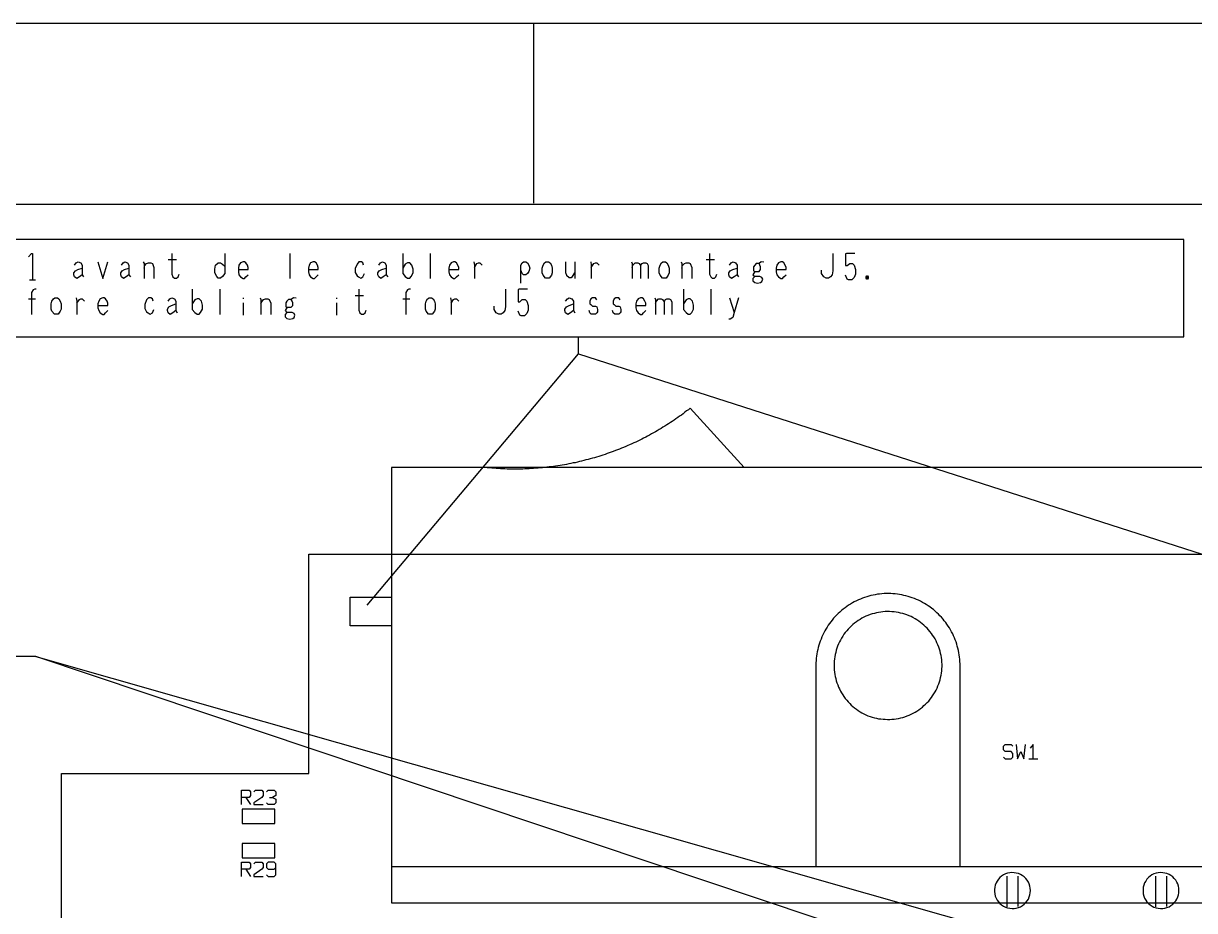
# Model space of a CAD drawing. Extents: x -228 to 961, y -124 to 716.
# Drawn here: x -10.9 to 173.3, y 576.2 to 715.8 of the extents above; entities that cross this region are included whole.
import ezdxf

# ---------------------------------------------------------------- set-up
doc = ezdxf.new("R2010")
doc.units = 0
doc.layers.add('1', color=1, linetype='CONTINUOUS')

msp = doc.modelspace()

# ---------------------------------------------------------------- linework, layer by layer
at = {"layer": '1'}
for p, q in [((960.5, 715.8), (-227.75, 715.8)), ((69.3, 715.8), (69.3, 687.53)), ((934.1, 687.29), (-201.33, 687.29)), ((171.58, 681.8), (-184.15, 681.8)), ((171.58, 666.52), (171.58, 681.8)), ((-10.12, 679.1), (-9.65, 679.62)), ((-9.65, 679.62), (-9.47, 679.62)), ((-9.47, 679.62), (-9.47, 675.47)), ((-2.87, 677.77), (-2.6, 678.12)), ((-2.6, 678.12), (-2.3, 678.3)), ((-2.3, 678.3), (-1.9, 678.12)), ((-1.9, 678.12), (-1.67, 677.77)), ((0.8, 678.3), (1.55, 675.65)), ((1.55, 675.65), (2.35, 678.3)), ((4.48, 677.77), (4.78, 678.12)), ((4.78, 678.12), (5.05, 678.3)), ((5.05, 678.3), (5.45, 678.12)), ((5.45, 678.12), (5.68, 677.77)), ((7.93, 678.3), (8.05, 678.05)), ((8.05, 678.05), (8.05, 675.65)), ((8.15, 677.7), (8.45, 678.05)), ((8.45, 678.05), (8.73, 678.12)), ((8.73, 678.12), (9.13, 678.12)), ((9.13, 678.12), (9.38, 678.05)), ((9.38, 678.05), (9.6, 677.42)), ((11.83, 678.67), (13.15, 678.67)), ((12.4, 679.62), (12.4, 676.37)), ((19.3, 677.77), (19.7, 678.12)), ((19.7, 678.12), (20.05, 678.12)), ((20.05, 678.12), (20.4, 677.95)), ((20.4, 677.95), (20.75, 677.6)), ((20.75, 679.62), (20.75, 676.45)), ((23.23, 678.12), (22.98, 677.77)), ((23.63, 678.3), (23.23, 678.12)), ((23.85, 678.3), (23.63, 678.3)), ((24.08, 678.12), (23.85, 678.3)), ((24.3, 677.77), (24.08, 678.12)), ((30.98, 679.62), (30.98, 675.65)), ((34.25, 678.12), (34.03, 677.77)), ((34.65, 678.3), (34.25, 678.12)), ((34.88, 678.3), (34.65, 678.3)), ((35.1, 678.12), (34.88, 678.3)), ((35.35, 677.77), (35.1, 678.12)), ((41.55, 677.95), (41.25, 677.25)), ((41.83, 678.3), (41.55, 677.95)), ((42.23, 678.3), (41.83, 678.3)), ((42.48, 678.12), (42.23, 678.3)), ((42.58, 677.77), (42.48, 678.12)), ((44.95, 677.77), (45.23, 678.12)), ((45.23, 678.12), (45.53, 678.3)), ((45.53, 678.3), (45.93, 678.12)), ((45.93, 678.12), (46.15, 677.77)), ((48.73, 679.62), (48.73, 676.45)), ((49.13, 677.95), (48.73, 677.32)), ((49.48, 678.12), (49.13, 677.95)), ((49.83, 678.12), (49.48, 678.12)), ((50.18, 677.77), (49.83, 678.12)), ((53.05, 679.62), (53.05, 675.65)), ((56.33, 678.12), (56.08, 677.77)), ((56.73, 678.3), (56.33, 678.12)), ((56.95, 678.3), (56.73, 678.3)), ((57.18, 678.12), (56.95, 678.3)), ((57.4, 677.77), (57.18, 678.12)), ((59.93, 678.3), (60, 677.77)), ((60, 677.42), (60.4, 678.05)), ((60.4, 678.05), (60.63, 678.12)), ((60.63, 678.12), (60.85, 678.12)), ((60.85, 678.12), (61.2, 677.77)), ((67.3, 677.77), (67.53, 678.12)), ((67.53, 678.12), (67.75, 678.3)), ((67.75, 678.3), (68.1, 678.3)), ((68.1, 678.3), (68.33, 678.12)), ((68.33, 678.12), (68.55, 677.77)), ((70.8, 677.77), (71.03, 678.12)), ((71.03, 678.12), (71.25, 678.3)), ((71.25, 678.3), (71.65, 678.3)), ((71.65, 678.3), (71.9, 678.12)), ((71.9, 678.12), (72.13, 677.77)), ((74.35, 678.3), (74.35, 676.62)), ((75.8, 678.3), (75.8, 675.65)), ((78.33, 678.3), (78.38, 677.77)), ((78.38, 677.42), (78.78, 678.05)), ((78.78, 678.05), (79.03, 678.12)), ((79.03, 678.12), (79.25, 678.12)), ((79.25, 678.12), (79.6, 677.77)), ((84.7, 678.3), (84.83, 678.05)), ((84.83, 678.05), (84.83, 675.65)), ((84.93, 677.77), (85.28, 678.12)), ((85.28, 678.12), (85.68, 678.12)), ((85.68, 678.12), (85.93, 678.05)), ((85.93, 678.05), (86.15, 677.7)), ((86.15, 677.7), (86.38, 678.05)), ((86.38, 678.05), (86.6, 678.12)), ((86.6, 678.12), (86.95, 678.12)), ((86.95, 678.12), (87.18, 678.05)), ((87.18, 678.05), (87.35, 677.7)), ((89.2, 677.77), (89.43, 678.12)), ((89.43, 678.12), (89.65, 678.3)), ((89.65, 678.3), (90.05, 678.3)), ((90.05, 678.3), (90.28, 678.12)), ((90.28, 678.12), (90.5, 677.77)), ((92.53, 678.3), (92.63, 678.05)), ((92.63, 678.05), (92.63, 675.65)), ((92.75, 677.7), (93.05, 678.05)), ((93.05, 678.05), (93.33, 678.12)), ((93.33, 678.12), (93.73, 678.12)), ((93.73, 678.12), (93.95, 678.05)), ((93.95, 678.05), (94.2, 677.42)), ((96.43, 678.67), (97.75, 678.67)), ((97, 679.62), (97, 676.37)), ((100.1, 677.77), (100.4, 678.12)), ((100.4, 678.12), (100.68, 678.3)), ((100.68, 678.3), (101.08, 678.12)), ((101.08, 678.12), (101.33, 677.77)), ((104.3, 678.05), (104.08, 677.77)), ((104.78, 678.05), (104.3, 678.05)), ((105.1, 678.3), (104.78, 678.05)), ((104.88, 677.77), (104.78, 678.05)), ((105.5, 678.22), (105.1, 678.3)), ((107.8, 678.12), (107.58, 677.77)), ((108.2, 678.3), (107.8, 678.12)), ((108.45, 678.3), (108.2, 678.3)), ((108.68, 678.12), (108.45, 678.3)), ((108.9, 677.77), (108.68, 678.12)), ((116.38, 679.62), (116.38, 676.9)), ((118.5, 679.62), (118.38, 679.55)), ((118.38, 679.55), (118.38, 677.7)), ((119.83, 679.62), (118.5, 679.62)), ((118.63, 677.7), (119.03, 678.05)), ((119.03, 678.05), (119.48, 678.05)), ((119.48, 678.05), (119.7, 677.77)), ((-3, 676.55), (-2.75, 676.9)), ((-3, 676.27), (-3, 676.55)), ((-2.87, 675.92), (-3, 676.27)), ((-2.75, 676.9), (-2.35, 677.07)), ((-2.35, 677.07), (-1.67, 677.32)), ((-1.67, 676.27), (-2.12, 675.92)), ((-1.67, 677.77), (-1.67, 677.32)), ((-1.67, 677.32), (-1.67, 676.27)), ((-1.67, 676.27), (-1.45, 675.92)), ((4.38, 676.55), (4.6, 676.9)), ((4.38, 676.27), (4.38, 676.55)), ((4.48, 675.92), (4.38, 676.27)), ((4.6, 676.9), (5, 677.07)), ((5, 677.07), (5.68, 677.32)), ((5.68, 676.27), (5.23, 675.92)), ((5.68, 677.77), (5.68, 677.32)), ((5.68, 677.32), (5.68, 676.27)), ((5.68, 676.27), (5.93, 675.92)), ((8.05, 677.32), (8.15, 677.7)), ((9.6, 677.42), (9.6, 675.65)), ((12.4, 676.37), (12.58, 675.92)), ((13.4, 675.92), (13.55, 676.37)), ((19.2, 677.15), (19.3, 677.77)), ((19.2, 676.55), (19.2, 677.15)), ((19.48, 676), (19.2, 676.55)), ((19.7, 675.75), (19.48, 676)), ((20.4, 676), (20.05, 675.75)), ((20.75, 676.45), (20.4, 676)), ((22.98, 677.77), (22.88, 677.32)), ((22.88, 677.32), (22.88, 676.72)), ((22.88, 677.07), (24.43, 677.07)), ((22.88, 676.72), (22.98, 676.27)), ((22.98, 676.27), (23.23, 675.92)), ((24.08, 675.92), (24.43, 676.27)), ((24.43, 677.42), (24.3, 677.77)), ((24.43, 677.07), (24.43, 677.42)), ((34.03, 677.77), (33.9, 677.32)), ((33.9, 677.32), (33.9, 676.72)), ((33.9, 677.07), (35.45, 677.07)), ((33.9, 676.72), (34.03, 676.27)), ((34.03, 676.27), (34.25, 675.92)), ((35.1, 675.92), (35.45, 676.27)), ((35.45, 677.42), (35.35, 677.77)), ((35.45, 677.07), (35.45, 677.42)), ((41.25, 677.25), (41.25, 676.62)), ((41.25, 676.62), (41.55, 676.1)), ((41.55, 676.1), (41.78, 675.92)), ((42.48, 675.92), (42.7, 676.45)), ((44.83, 676.55), (45.05, 676.9)), ((44.83, 676.27), (44.83, 676.55)), ((44.95, 675.92), (44.83, 676.27)), ((45.05, 676.9), (45.45, 677.07)), ((45.45, 677.07), (46.15, 677.32)), ((46.15, 676.27), (45.68, 675.92)), ((46.15, 677.77), (46.15, 677.32)), ((46.15, 677.32), (46.15, 676.27)), ((46.15, 676.27), (46.38, 675.92)), ((48.73, 676.45), (49.13, 676)), ((49.13, 676), (49.48, 675.75)), ((49.83, 675.75), (50.05, 676)), ((50.05, 676), (50.35, 676.55)), ((50.35, 677.15), (50.18, 677.77)), ((50.35, 676.55), (50.35, 677.15)), ((56.08, 677.77), (55.98, 677.32)), ((55.98, 677.32), (55.98, 676.72)), ((55.98, 677.07), (57.53, 677.07)), ((55.98, 676.72), (56.08, 676.27)), ((56.08, 676.27), (56.33, 675.92)), ((57.18, 675.92), (57.53, 676.27)), ((57.53, 677.42), (57.4, 677.77)), ((57.53, 677.07), (57.53, 677.42)), ((60, 677.77), (60, 675.65)), ((67.3, 674.95), (67.3, 677.77)), ((67.53, 676.45), (67.3, 676.97)), ((67.75, 676.27), (67.53, 676.45)), ((68.1, 676.27), (67.75, 676.27)), ((68.33, 676.45), (68.1, 676.27)), ((68.55, 676.8), (68.33, 676.45)), ((68.55, 677.77), (68.73, 677.32)), ((68.73, 677.32), (68.55, 676.8)), ((70.68, 677.32), (70.8, 677.77)), ((70.68, 676.55), (70.68, 677.32)), ((70.8, 676.2), (70.68, 676.55)), ((71.2, 675.75), (70.8, 676.2)), ((72.13, 676.2), (71.78, 675.75)), ((72.13, 677.77), (72.23, 677.32)), ((72.23, 676.55), (72.13, 676.2)), ((72.23, 677.32), (72.23, 676.55)), ((74.35, 676.62), (74.48, 676.2)), ((74.48, 676.2), (74.88, 675.82)), ((75.23, 675.82), (75.45, 676)), ((75.45, 676), (75.8, 676.55)), ((78.38, 677.77), (78.38, 675.65)), ((84.83, 677.42), (84.93, 677.77)), ((86.15, 677.7), (86.15, 675.65)), ((87.35, 677.7), (87.35, 675.65)), ((89.08, 677.32), (89.2, 677.77)), ((89.08, 676.55), (89.08, 677.32)), ((89.2, 676.2), (89.08, 676.55)), ((89.6, 675.75), (89.2, 676.2)), ((90.5, 676.2), (90.18, 675.75)), ((90.5, 677.77), (90.63, 677.32)), ((90.63, 676.55), (90.5, 676.2)), ((90.63, 677.32), (90.63, 676.55)), ((92.63, 677.32), (92.75, 677.7)), ((94.2, 677.42), (94.2, 675.65)), ((97, 676.37), (97.18, 675.92)), ((97.98, 675.92), (98.15, 676.37)), ((100, 676.55), (100.23, 676.9)), ((100, 676.27), (100, 676.55)), ((100.1, 675.92), (100, 676.27)), ((100.23, 676.9), (100.63, 677.07)), ((100.63, 677.07), (101.33, 677.32)), ((101.33, 676.27), (100.85, 675.92)), ((101.33, 677.77), (101.33, 677.32)), ((101.33, 677.32), (101.33, 676.27)), ((101.33, 676.27), (101.55, 675.92)), ((104.13, 676.8), (103.78, 676.27)), ((103.78, 676.27), (104.08, 676)), ((104.08, 676), (103.78, 675.65)), ((104.08, 677.77), (103.9, 677.52)), ((103.9, 677.52), (103.9, 676.9)), ((103.9, 676.9), (104.13, 676.8)), ((104.88, 676), (104.08, 676)), ((104.13, 676.8), (104.78, 676.8)), ((104.78, 676.8), (105, 677.07)), ((105, 677.52), (104.88, 677.77)), ((105.23, 675.82), (104.88, 676)), ((105, 677.07), (105, 677.52)), ((107.58, 677.77), (107.48, 677.32)), ((107.48, 677.32), (107.48, 676.72)), ((107.48, 677.07), (109.03, 677.07)), ((107.48, 676.72), (107.58, 676.27)), ((107.58, 676.27), (107.8, 675.92)), ((108.68, 675.92), (109.03, 676.27)), ((109.03, 677.42), (108.9, 677.77)), ((109.03, 677.07), (109.03, 677.42)), ((114.6, 676.45), (114.6, 676.97)), ((114.93, 675.92), (114.6, 676.45)), ((116.25, 676.27), (116.03, 675.92)), ((116.38, 676.9), (116.25, 676.27)), ((118.38, 677.7), (118.63, 677.7)), ((118.63, 675.57), (118.38, 676.2)), ((119.7, 677.77), (119.93, 677.07)), ((119.93, 676.37), (119.7, 675.82)), ((119.93, 677.07), (119.93, 676.37)), ((121.6, 675.92), (121.73, 676.1)), ((121.73, 676.1), (121.83, 676.1)), ((121.83, 676.1), (121.95, 675.92)), ((-9.95, 675.47), (-9.02, 675.47)), ((-2.52, 675.65), (-2.87, 675.92)), ((-2.12, 675.92), (-2.52, 675.65)), ((4.83, 675.65), (4.48, 675.92)), ((5.23, 675.92), (4.83, 675.65)), ((12.58, 675.92), (12.83, 675.75)), ((12.83, 675.75), (13.15, 675.75)), ((13.15, 675.75), (13.4, 675.92)), ((20.05, 675.75), (19.7, 675.75)), ((23.23, 675.92), (23.63, 675.65)), ((23.63, 675.65), (23.85, 675.65)), ((23.85, 675.65), (24.08, 675.92)), ((34.25, 675.92), (34.65, 675.65)), ((34.65, 675.65), (34.88, 675.65)), ((34.88, 675.65), (35.1, 675.92)), ((41.78, 675.92), (42.13, 675.75)), ((42.13, 675.75), (42.48, 675.92)), ((45.28, 675.65), (44.95, 675.92)), ((45.68, 675.92), (45.28, 675.65)), ((49.48, 675.75), (49.83, 675.75)), ((56.33, 675.92), (56.73, 675.65)), ((56.73, 675.65), (56.95, 675.65)), ((56.95, 675.65), (57.18, 675.92)), ((71.78, 675.75), (71.2, 675.75)), ((74.88, 675.82), (75.23, 675.82)), ((90.18, 675.75), (89.6, 675.75)), ((97.18, 675.92), (97.4, 675.75)), ((97.4, 675.75), (97.75, 675.75)), ((97.75, 675.75), (97.98, 675.92)), ((100.45, 675.65), (100.1, 675.92)), ((100.85, 675.92), (100.45, 675.65)), ((103.78, 675.65), (103.78, 675.3)), ((103.78, 675.3), (104.08, 675.05)), ((104.08, 675.05), (104.53, 674.95)), ((104.53, 674.95), (105, 675.05)), ((105, 675.05), (105.23, 675.22)), ((105.35, 675.57), (105.23, 675.82)), ((105.23, 675.22), (105.35, 675.57)), ((107.8, 675.92), (108.2, 675.65)), ((108.2, 675.65), (108.45, 675.65)), ((108.45, 675.65), (108.68, 675.92)), ((115.33, 675.75), (114.93, 675.92)), ((115.68, 675.75), (115.33, 675.75)), ((116.03, 675.92), (115.68, 675.75)), ((118.85, 675.47), (118.63, 675.57)), ((119.35, 675.47), (118.85, 675.47)), ((119.7, 675.82), (119.35, 675.47)), ((121.6, 675.75), (121.6, 675.92)), ((121.6, 675.92), (121.95, 675.92)), ((121.73, 675.57), (121.6, 675.75)), ((121.6, 675.75), (121.95, 675.75)), ((121.83, 675.57), (121.73, 675.57)), ((121.95, 675.75), (121.83, 675.57)), ((121.95, 675.92), (121.95, 675.75)), ((-10.12, 672.47), (-9.02, 672.47)), ((-9.37, 673.9), (-9.65, 673.45)), ((-9.65, 673.45), (-9.65, 670)), ((-9.15, 673.97), (-9.37, 673.9)), ((-8.9, 673.97), (-9.15, 673.97)), ((-6.45, 672.12), (-6.2, 672.47)), ((-6.2, 672.47), (-5.97, 672.65)), ((-5.97, 672.65), (-5.57, 672.65)), ((-5.57, 672.65), (-5.35, 672.47)), ((-5.35, 672.47), (-5.12, 672.12)), ((-2.6, 672.65), (-2.52, 672.12)), ((-2.52, 671.77), (-2.12, 672.37)), ((-2.12, 672.37), (-1.9, 672.47)), ((-1.9, 672.47), (-1.67, 672.47)), ((-1.67, 672.47), (-1.32, 672.12)), ((1.15, 672.47), (0.93, 672.12)), ((1.55, 672.65), (1.15, 672.47)), ((1.78, 672.65), (1.55, 672.65)), ((2, 672.47), (1.78, 672.65)), ((2.25, 672.12), (2, 672.47)), ((8.45, 672.3), (8.15, 671.6)), ((8.73, 672.65), (8.45, 672.3)), ((9.13, 672.65), (8.73, 672.65)), ((9.38, 672.47), (9.13, 672.65)), ((9.48, 672.12), (9.38, 672.47)), ((11.83, 672.12), (12.13, 672.47)), ((12.13, 672.47), (12.4, 672.65)), ((12.4, 672.65), (12.83, 672.47)), ((12.83, 672.47), (13.05, 672.12)), ((15.63, 673.97), (15.63, 670.8)), ((16.03, 672.3), (15.63, 671.67)), ((16.38, 672.47), (16.03, 672.3)), ((16.73, 672.47), (16.38, 672.47)), ((17.08, 672.12), (16.73, 672.47)), ((19.95, 673.97), (19.95, 670)), ((23.63, 672.65), (23.63, 672.47)), ((26.33, 672.65), (26.43, 672.37)), ((26.43, 672.37), (26.43, 670)), ((26.55, 672.02), (26.83, 672.37)), ((26.83, 672.37), (27.13, 672.47)), ((27.13, 672.47), (27.53, 672.47)), ((27.53, 672.47), (27.75, 672.37)), ((27.75, 672.37), (27.98, 671.77)), ((30.75, 672.37), (30.53, 672.12)), ((31.2, 672.37), (30.75, 672.37)), ((31.55, 672.65), (31.2, 672.37)), ((31.33, 672.12), (31.2, 672.37)), ((31.95, 672.57), (31.55, 672.65)), ((38.33, 672.65), (38.33, 672.47)), ((41.25, 673), (42.58, 673)), ((41.83, 673.97), (41.83, 670.7)), ((48.73, 672.47), (49.83, 672.47)), ((49.48, 673.9), (49.2, 673.45)), ((49.2, 673.45), (49.2, 670)), ((49.7, 673.97), (49.48, 673.9)), ((49.95, 673.97), (49.7, 673.97)), ((52.4, 672.12), (52.65, 672.47)), ((52.65, 672.47), (52.88, 672.65)), ((52.88, 672.65), (53.28, 672.65)), ((53.28, 672.65), (53.5, 672.47)), ((53.5, 672.47), (53.73, 672.12)), ((56.25, 672.65), (56.33, 672.12)), ((56.33, 671.77), (56.73, 672.37)), ((56.73, 672.37), (56.95, 672.47)), ((56.95, 672.47), (57.18, 672.47)), ((57.18, 672.47), (57.53, 672.12)), ((64.88, 673.97), (64.88, 671.22)), ((67, 673.97), (66.9, 673.9)), ((66.9, 673.9), (66.9, 672.02)), ((68.33, 673.97), (67, 673.97)), ((67.13, 672.02), (67.53, 672.37)), ((67.53, 672.37), (67.98, 672.37)), ((67.98, 672.37), (68.23, 672.12)), ((74.35, 672.12), (74.65, 672.47)), ((74.65, 672.47), (74.93, 672.65)), ((74.93, 672.65), (75.35, 672.47)), ((75.35, 672.47), (75.58, 672.12)), ((78.33, 672.47), (78.15, 672.12)), ((78.55, 672.65), (78.33, 672.47)), ((79.03, 672.65), (78.55, 672.65)), ((79.25, 672.3), (79.03, 672.65)), ((82, 672.47), (81.83, 672.12)), ((82.23, 672.65), (82, 672.47)), ((82.7, 672.65), (82.23, 672.65)), ((82.93, 672.3), (82.7, 672.65)), ((85.75, 672.47), (85.5, 672.12)), ((86.15, 672.65), (85.75, 672.47)), ((86.38, 672.65), (86.15, 672.65)), ((86.6, 672.47), (86.38, 672.65)), ((86.83, 672.12), (86.6, 672.47)), ((88.38, 672.65), (88.5, 672.37)), ((88.5, 672.37), (88.5, 670)), ((88.63, 672.12), (88.95, 672.47)), ((88.95, 672.47), (89.35, 672.47)), ((89.35, 672.47), (89.6, 672.37)), ((89.6, 672.37), (89.83, 672.02)), ((89.83, 672.02), (90.05, 672.37)), ((90.05, 672.37), (90.28, 672.47)), ((90.28, 672.47), (90.63, 672.47)), ((90.63, 672.47), (90.85, 672.37)), ((90.85, 672.37), (91.03, 672.02)), ((92.88, 673.97), (92.88, 670.8)), ((93.28, 672.3), (92.88, 671.67)), ((93.63, 672.47), (93.28, 672.3)), ((93.95, 672.47), (93.63, 672.47)), ((94.3, 672.12), (93.95, 672.47)), ((97.18, 673.97), (97.18, 670)), ((100.1, 672.65), (100.85, 670.35)), ((101.55, 672.65), (100.85, 670.35)), ((-6.55, 671.67), (-6.45, 672.12)), ((-6.55, 670.87), (-6.55, 671.67)), ((-6.45, 670.52), (-6.55, 670.87)), ((-6.02, 670.07), (-6.45, 670.52)), ((-5.12, 670.52), (-5.45, 670.07)), ((-5.12, 672.12), (-5, 671.67)), ((-5, 670.87), (-5.12, 670.52)), ((-5, 671.67), (-5, 670.87)), ((-2.52, 672.12), (-2.52, 670)), ((0.93, 672.12), (0.8, 671.67)), ((0.8, 671.67), (0.8, 671.05)), ((0.8, 671.42), (2.35, 671.42)), ((0.8, 671.05), (0.93, 670.62)), ((0.93, 670.62), (1.15, 670.27)), ((2, 670.27), (2.35, 670.62)), ((2.35, 671.77), (2.25, 672.12)), ((2.35, 671.42), (2.35, 671.77)), ((8.15, 671.6), (8.15, 670.97)), ((8.15, 670.97), (8.45, 670.45)), ((8.45, 670.45), (8.68, 670.27)), ((9.38, 670.27), (9.6, 670.8)), ((11.73, 670.87), (11.95, 671.22)), ((11.73, 670.62), (11.73, 670.87)), ((11.83, 670.27), (11.73, 670.62)), ((11.95, 671.22), (12.35, 671.42)), ((12.35, 671.42), (13.05, 671.67)), ((13.05, 670.62), (12.58, 670.27)), ((13.05, 672.12), (13.05, 671.67)), ((13.05, 671.67), (13.05, 670.62)), ((13.05, 670.62), (13.28, 670.27)), ((15.63, 670.8), (16.03, 670.35)), ((16.95, 670.35), (17.25, 670.87)), ((17.25, 671.5), (17.08, 672.12)), ((17.25, 670.87), (17.25, 671.5)), ((23.63, 671.85), (23.63, 669.9)), ((26.43, 671.67), (26.55, 672.02)), ((27.98, 671.77), (27.98, 670)), ((30.58, 671.15), (30.23, 670.62)), ((30.23, 670.62), (30.53, 670.35)), ((30.53, 672.12), (30.35, 671.85)), ((30.35, 671.85), (30.35, 671.22)), ((30.35, 671.22), (30.58, 671.15)), ((30.58, 671.15), (31.2, 671.15)), ((31.2, 671.15), (31.43, 671.42)), ((31.43, 671.85), (31.33, 672.12)), ((31.43, 671.42), (31.43, 671.85)), ((38.33, 671.85), (38.33, 669.9)), ((41.83, 670.7), (42, 670.27)), ((42.8, 670.27), (42.98, 670.7)), ((52.3, 671.67), (52.4, 672.12)), ((52.3, 670.87), (52.3, 671.67)), ((52.4, 670.52), (52.3, 670.87)), ((52.8, 670.07), (52.4, 670.52)), ((53.73, 670.52), (53.38, 670.07)), ((53.73, 672.12), (53.85, 671.67)), ((53.85, 670.87), (53.73, 670.52)), ((53.85, 671.67), (53.85, 670.87)), ((56.33, 672.12), (56.33, 670)), ((63.1, 670.8), (63.1, 671.32)), ((63.45, 670.27), (63.1, 670.8)), ((64.78, 670.62), (64.53, 670.27)), ((64.88, 671.22), (64.78, 670.62)), ((66.9, 672.02), (67.13, 672.02)), ((67.13, 669.9), (66.9, 670.52)), ((68.23, 672.12), (68.45, 671.42)), ((68.45, 670.7), (68.23, 670.17)), ((68.45, 671.42), (68.45, 670.7)), ((74.25, 670.87), (74.48, 671.22)), ((74.25, 670.62), (74.25, 670.87)), ((74.35, 670.27), (74.25, 670.62)), ((74.48, 671.22), (74.88, 671.42)), ((74.88, 671.42), (75.58, 671.67)), ((75.58, 670.62), (75.1, 670.27)), ((75.58, 672.12), (75.58, 671.67)), ((75.58, 671.67), (75.58, 670.62)), ((75.58, 670.62), (75.8, 670.27)), ((78.15, 670.27), (78.05, 670.62)), ((78.15, 672.12), (78.15, 671.67)), ((78.15, 671.67), (78.33, 671.6)), ((78.33, 671.6), (78.55, 671.32)), ((78.55, 671.32), (79.03, 671.32)), ((79.03, 671.32), (79.25, 671.22)), ((79.25, 671.22), (79.35, 670.8)), ((79.35, 670.45), (79.25, 670.27)), ((79.35, 670.8), (79.35, 670.45)), ((81.83, 670.27), (81.73, 670.62)), ((81.83, 672.12), (81.83, 671.67)), ((81.83, 671.67), (82, 671.6)), ((82, 671.6), (82.23, 671.32)), ((82.23, 671.32), (82.7, 671.32)), ((82.7, 671.32), (82.93, 671.22)), ((82.93, 671.22), (83.05, 670.8)), ((83.05, 670.45), (82.93, 670.27)), ((83.05, 670.8), (83.05, 670.45)), ((85.5, 672.12), (85.4, 671.67)), ((85.4, 671.67), (85.4, 671.05)), ((85.4, 671.42), (86.95, 671.42)), ((85.4, 671.05), (85.5, 670.62)), ((85.5, 670.62), (85.75, 670.27)), ((86.6, 670.27), (86.95, 670.62)), ((86.95, 671.77), (86.83, 672.12)), ((86.95, 671.42), (86.95, 671.77)), ((88.5, 671.77), (88.63, 672.12)), ((89.83, 672.02), (89.83, 670)), ((91.03, 672.02), (91.03, 670)), ((92.88, 670.8), (93.28, 670.35)), ((94.2, 670.35), (94.48, 670.87)), ((94.48, 671.5), (94.3, 672.12)), ((94.48, 670.87), (94.48, 671.5)), ((-5.45, 670.07), (-6.02, 670.07)), ((1.15, 670.27), (1.55, 670)), ((1.55, 670), (1.78, 670)), ((1.78, 670), (2, 670.27)), ((8.68, 670.27), (9.03, 670.07)), ((9.03, 670.07), (9.38, 670.27)), ((12.18, 670), (11.83, 670.27)), ((12.58, 670.27), (12.18, 670)), ((16.03, 670.35), (16.38, 670.07)), ((16.38, 670.07), (16.73, 670.07)), ((16.73, 670.07), (16.95, 670.35)), ((30.53, 670.35), (30.23, 670)), ((30.23, 670), (30.23, 669.65)), ((30.23, 669.65), (30.53, 669.37)), ((31.33, 670.35), (30.53, 670.35)), ((30.53, 669.37), (30.98, 669.3)), ((30.98, 669.3), (31.43, 669.37)), ((31.68, 670.17), (31.33, 670.35)), ((31.43, 669.37), (31.68, 669.55)), ((31.78, 669.9), (31.68, 670.17)), ((31.68, 669.55), (31.78, 669.9)), ((42, 670.27), (42.23, 670.07)), ((42.23, 670.07), (42.58, 670.07)), ((42.58, 670.07), (42.8, 670.27)), ((53.38, 670.07), (52.8, 670.07)), ((63.85, 670.07), (63.45, 670.27)), ((64.2, 670.07), (63.85, 670.07)), ((64.53, 670.27), (64.2, 670.07)), ((67.35, 669.82), (67.13, 669.9)), ((67.88, 669.82), (67.35, 669.82)), ((68.23, 670.17), (67.88, 669.82)), ((74.7, 670), (74.35, 670.27)), ((75.1, 670.27), (74.7, 670)), ((78.38, 670.07), (78.15, 670.27)), ((79.03, 670.07), (78.38, 670.07)), ((79.25, 670.27), (79.03, 670.07)), ((82.08, 670.07), (81.83, 670.27)), ((82.7, 670.07), (82.08, 670.07)), ((82.93, 670.27), (82.7, 670.07)), ((85.75, 670.27), (86.15, 670)), ((86.15, 670), (86.38, 670)), ((86.38, 670), (86.6, 670.27)), ((93.28, 670.35), (93.63, 670.07)), ((93.63, 670.07), (93.95, 670.07)), ((93.95, 670.07), (94.2, 670.35)), ((100.23, 669.3), (100, 669.3)), ((100.63, 669.55), (100.23, 669.3)), ((100.85, 670.35), (100.63, 669.55)), ((-184.15, 666.52), (171.58, 666.52)), ((76.35, 663.82), (76.35, 666.52)), ((43.13, 624.3), (76.35, 663.82)), ((76.35, 663.82), (202.13, 623.4)), ((92.27, 654), (91.97, 653.8)), ((92.55, 654.2), (92.27, 654)), ((92.82, 654.4), (92.55, 654.2)), ((93.1, 654.63), (92.82, 654.4)), ((93.37, 654.83), (93.1, 654.63)), ((93.65, 655.03), (93.37, 654.83)), ((93.92, 655.25), (93.65, 655.03)), ((102.42, 645.93), (93.92, 655.25)), ((89.35, 652.08), (89.07, 651.9)), ((89.65, 652.28), (89.35, 652.08)), ((89.95, 652.45), (89.65, 652.28)), ((90.25, 652.63), (89.95, 652.45)), ((90.55, 652.83), (90.25, 652.63)), ((90.82, 653.03), (90.55, 652.83)), ((91.12, 653.2), (90.82, 653.03)), ((91.4, 653.4), (91.12, 653.2)), ((91.7, 653.6), (91.4, 653.4)), ((91.97, 653.8), (91.7, 653.6)), ((86, 650.25), (85.7, 650.1)), ((86.32, 650.4), (86, 650.25)), ((86.62, 650.58), (86.32, 650.4)), ((86.95, 650.73), (86.62, 650.58)), ((87.25, 650.88), (86.95, 650.73)), ((87.55, 651.05), (87.25, 650.88)), ((87.85, 651.23), (87.55, 651.05)), ((88.15, 651.38), (87.85, 651.23)), ((88.47, 651.55), (88.15, 651.38)), ((88.77, 651.73), (88.47, 651.55)), ((89.07, 651.9), (88.77, 651.73)), ((81.52, 648.35), (81.2, 648.23)), ((81.85, 648.48), (81.52, 648.35)), ((82.17, 648.6), (81.85, 648.48)), ((82.5, 648.73), (82.17, 648.6)), ((82.82, 648.85), (82.5, 648.73)), ((83.15, 648.98), (82.82, 648.85)), ((83.47, 649.1), (83.15, 648.98)), ((83.8, 649.25), (83.47, 649.1)), ((84.12, 649.38), (83.8, 649.25)), ((84.42, 649.53), (84.12, 649.38)), ((84.75, 649.65), (84.42, 649.53)), ((85.07, 649.8), (84.75, 649.65)), ((85.37, 649.95), (85.07, 649.8)), ((85.7, 650.1), (85.37, 649.95)), ((74.85, 646.5), (74.5, 646.43)), ((75.17, 646.58), (74.85, 646.5)), ((75.52, 646.65), (75.17, 646.58)), ((75.85, 646.7), (75.52, 646.65)), ((76.2, 646.78), (75.85, 646.7)), ((76.55, 646.88), (76.2, 646.78)), ((76.87, 646.95), (76.55, 646.88)), ((77.22, 647.03), (76.87, 646.95)), ((77.55, 647.13), (77.22, 647.03)), ((77.87, 647.2), (77.55, 647.13)), ((78.22, 647.3), (77.87, 647.2)), ((78.55, 647.4), (78.22, 647.3)), ((78.9, 647.48), (78.55, 647.4)), ((79.22, 647.58), (78.9, 647.48)), ((79.55, 647.68), (79.22, 647.58)), ((79.9, 647.8), (79.55, 647.68)), ((80.22, 647.9), (79.9, 647.8)), ((80.55, 648), (80.22, 647.9)), ((80.87, 648.13), (80.55, 648)), ((81.2, 648.23), (80.87, 648.13)), ((197.9, 645.93), (46.97, 645.93)), ((46.97, 645.93), (46.97, 577.45)), ((62.05, 645.9), (61.95, 645.93)), ((62.37, 645.88), (62.05, 645.9)), ((62.72, 645.85), (62.37, 645.88)), ((63.07, 645.83), (62.72, 645.85)), ((63.42, 645.8), (63.07, 645.83)), ((63.77, 645.78), (63.42, 645.8)), ((64.12, 645.75), (63.77, 645.78)), ((64.47, 645.73), (64.12, 645.75)), ((64.8, 645.73), (64.47, 645.73)), ((65.15, 645.7), (64.8, 645.73)), ((65.5, 645.7), (65.15, 645.7)), ((65.85, 645.7), (65.5, 645.7)), ((66.2, 645.7), (65.85, 645.7)), ((66.55, 645.7), (66.2, 645.7)), ((66.9, 645.7), (66.55, 645.7)), ((67.25, 645.7), (66.9, 645.7)), ((67.6, 645.7), (67.25, 645.7)), ((67.95, 645.73), (67.6, 645.7)), ((68.27, 645.73), (67.95, 645.73)), ((68.62, 645.75), (68.27, 645.73)), ((68.97, 645.78), (68.62, 645.75)), ((69.32, 645.8), (68.97, 645.78)), ((69.67, 645.83), (69.32, 645.8)), ((70.02, 645.85), (69.67, 645.83)), ((70.37, 645.88), (70.02, 645.85)), ((70.72, 645.9), (70.37, 645.88)), ((71.05, 645.93), (70.72, 645.9)), ((71.4, 645.98), (71.05, 645.93)), ((71.75, 646.03), (71.4, 645.98)), ((72.1, 646.05), (71.75, 646.03)), ((72.45, 646.1), (72.1, 646.05)), ((72.77, 646.15), (72.45, 646.1)), ((73.12, 646.2), (72.77, 646.15)), ((73.47, 646.25), (73.12, 646.2)), ((73.82, 646.33), (73.47, 646.25)), ((74.15, 646.38), (73.82, 646.33)), ((74.5, 646.43), (74.15, 646.38)), ((33.95, 597.82), (33.95, 632.32)), ((33.95, 632.32), (260.3, 632.32)), ((40.45, 625.55), (46.97, 625.55)), ((40.45, 621.03), (40.45, 625.55)), ((46.97, 625.55), (46.97, 621.03)), ((119.15, 624.45), (118.85, 624.28)), ((119.45, 624.63), (119.15, 624.45)), ((119.75, 624.8), (119.45, 624.63)), ((120.07, 624.95), (119.75, 624.8)), ((120.4, 625.1), (120.07, 624.95)), ((120.7, 625.25), (120.4, 625.1)), ((121.02, 625.38), (120.7, 625.25)), ((121.35, 625.5), (121.02, 625.38)), ((121.7, 625.6), (121.35, 625.5)), ((122.02, 625.7), (121.7, 625.6)), ((122.35, 625.78), (122.02, 625.7)), ((122.7, 625.88), (122.35, 625.78)), ((123.05, 625.93), (122.7, 625.88)), ((123.4, 626), (123.05, 625.93)), ((123.72, 626.03), (123.4, 626)), ((124.07, 626.08), (123.72, 626.03)), ((124.42, 626.1), (124.07, 626.08)), ((124.77, 626.1), (124.42, 626.1)), ((125.12, 626.1), (124.77, 626.1)), ((125.47, 626.1), (125.12, 626.1)), ((125.82, 626.08), (125.47, 626.1)), ((126.17, 626.05), (125.82, 626.08)), ((126.52, 626.03), (126.17, 626.05)), ((126.85, 625.98), (126.52, 626.03)), ((127.2, 625.9), (126.85, 625.98)), ((127.55, 625.83), (127.2, 625.9)), ((127.87, 625.75), (127.55, 625.83)), ((128.22, 625.65), (127.87, 625.75)), ((128.55, 625.55), (128.22, 625.65)), ((128.87, 625.45), (128.55, 625.55)), ((129.2, 625.33), (128.87, 625.45)), ((129.52, 625.18), (129.2, 625.33)), ((129.85, 625.05), (129.52, 625.18)), ((130.15, 624.9), (129.85, 625.05)), ((130.47, 624.73), (130.15, 624.9)), ((130.77, 624.55), (130.47, 624.73)), ((131.07, 624.38), (130.77, 624.55)), ((131.35, 624.2), (131.07, 624.38)), ((116.97, 622.73), (116.72, 622.48)), ((117.22, 622.98), (116.97, 622.73)), ((117.47, 623.2), (117.22, 622.98)), ((117.75, 623.45), (117.47, 623.2)), ((118.02, 623.65), (117.75, 623.45)), ((118.3, 623.88), (118.02, 623.65)), ((118.57, 624.08), (118.3, 623.88)), ((118.85, 624.28), (118.57, 624.08)), ((121.57, 622.53), (121.25, 622.38)), ((121.9, 622.68), (121.57, 622.53)), ((122.22, 622.8), (121.9, 622.68)), ((122.55, 622.9), (122.22, 622.8)), ((122.9, 623), (122.55, 622.9)), ((123.22, 623.08), (122.9, 623)), ((123.57, 623.15), (123.22, 623.08)), ((123.92, 623.2), (123.57, 623.15)), ((124.25, 623.25), (123.92, 623.2)), ((124.6, 623.28), (124.25, 623.25)), ((124.95, 623.28), (124.6, 623.28)), ((125.3, 623.28), (124.95, 623.28)), ((125.65, 623.25), (125.3, 623.28)), ((126, 623.23), (125.65, 623.25)), ((126.35, 623.18), (126, 623.23)), ((126.7, 623.13), (126.35, 623.18)), ((127.02, 623.05), (126.7, 623.13)), ((127.37, 622.95), (127.02, 623.05)), ((127.7, 622.85), (127.37, 622.95)), ((128.02, 622.75), (127.7, 622.85)), ((128.35, 622.63), (128.02, 622.75)), ((128.67, 622.48), (128.35, 622.63)), ((131.65, 624), (131.35, 624.2)), ((131.92, 623.78), (131.65, 624)), ((132.2, 623.58), (131.92, 623.78)), ((132.47, 623.35), (132.2, 623.58)), ((132.72, 623.1), (132.47, 623.35)), ((132.97, 622.88), (132.72, 623.1)), ((133.22, 622.63), (132.97, 622.88)), ((133.45, 622.38), (133.22, 622.63)), ((46.97, 621.03), (40.45, 621.03)), ((115.47, 620.83), (115.27, 620.53)), ((115.65, 621.13), (115.47, 620.83)), ((115.85, 621.4), (115.65, 621.13)), ((116.07, 621.68), (115.85, 621.4)), ((116.27, 621.95), (116.07, 621.68)), ((116.5, 622.23), (116.27, 621.95)), ((116.72, 622.48), (116.5, 622.23)), ((119.02, 620.75), (118.77, 620.5)), ((119.27, 621), (119.02, 620.75)), ((119.52, 621.23), (119.27, 621)), ((119.8, 621.45), (119.52, 621.23)), ((120.07, 621.68), (119.8, 621.45)), ((120.35, 621.88), (120.07, 621.68)), ((120.65, 622.05), (120.35, 621.88)), ((120.95, 622.23), (120.65, 622.05)), ((121.25, 622.38), (120.95, 622.23)), ((128.97, 622.33), (128.67, 622.48)), ((129.3, 622.15), (128.97, 622.33)), ((129.6, 621.98), (129.3, 622.15)), ((129.87, 621.78), (129.6, 621.98)), ((130.15, 621.58), (129.87, 621.78)), ((130.42, 621.35), (130.15, 621.58)), ((130.7, 621.13), (130.42, 621.35)), ((130.95, 620.9), (130.7, 621.13)), ((131.2, 620.65), (130.95, 620.9)), ((133.7, 622.1), (133.45, 622.38)), ((133.9, 621.83), (133.7, 622.1)), ((134.12, 621.55), (133.9, 621.83)), ((134.32, 621.28), (134.12, 621.55)), ((134.52, 620.98), (134.32, 621.28)), ((134.7, 620.7), (134.52, 620.98)), ((134.87, 620.4), (134.7, 620.7)), ((114.52, 618.95), (114.4, 618.63)), ((114.65, 619.28), (114.52, 618.95)), ((114.8, 619.6), (114.65, 619.28)), ((114.95, 619.93), (114.8, 619.6)), ((115.1, 620.23), (114.95, 619.93)), ((115.27, 620.53), (115.1, 620.23)), ((117.75, 619.1), (117.57, 618.8)), ((117.92, 619.4), (117.75, 619.1)), ((118.12, 619.7), (117.92, 619.4)), ((118.32, 619.98), (118.12, 619.7)), ((118.55, 620.25), (118.32, 619.98)), ((118.77, 620.5), (118.55, 620.25)), ((131.42, 620.38), (131.2, 620.65)), ((131.65, 620.13), (131.42, 620.38)), ((131.87, 619.85), (131.65, 620.13)), ((132.07, 619.55), (131.87, 619.85)), ((132.27, 619.28), (132.07, 619.55)), ((132.45, 618.98), (132.27, 619.28)), ((132.6, 618.65), (132.45, 618.98)), ((135.05, 620.08), (134.87, 620.4)), ((135.22, 619.78), (135.05, 620.08)), ((135.35, 619.45), (135.22, 619.78)), ((135.5, 619.15), (135.35, 619.45)), ((135.62, 618.83), (135.5, 619.15)), ((114, 617.3), (113.92, 616.95)), ((114.07, 617.63), (114, 617.3)), ((114.17, 617.98), (114.07, 617.63)), ((114.27, 618.3), (114.17, 617.98)), ((114.4, 618.63), (114.27, 618.3)), ((116.9, 617.2), (116.82, 616.85)), ((117.02, 617.53), (116.9, 617.2)), ((117.12, 617.85), (117.02, 617.53)), ((117.27, 618.18), (117.12, 617.85)), ((117.4, 618.5), (117.27, 618.18)), ((117.57, 618.8), (117.4, 618.5)), ((132.75, 618.35), (132.6, 618.65)), ((132.9, 618.03), (132.75, 618.35)), ((133.02, 617.7), (132.9, 618.03)), ((133.15, 617.38), (133.02, 617.7)), ((133.25, 617.05), (133.15, 617.38)), ((133.32, 616.7), (133.25, 617.05)), ((135.75, 618.5), (135.62, 618.83)), ((135.85, 618.15), (135.75, 618.5)), ((135.95, 617.83), (135.85, 618.15)), ((136.05, 617.5), (135.95, 617.83)), ((136.12, 617.15), (136.05, 617.5)), ((136.2, 616.8), (136.12, 617.15)), ((-8.98, 616.22), (-195.83, 616.22)), ((141.02, 565.92), (-8.98, 616.22)), ((-8.98, 616.22), (170.67, 565.02)), ((113.75, 615.58), (113.72, 615.23)), ((113.72, 615.23), (113.72, 614.88)), ((113.77, 615.93), (113.75, 615.58)), ((113.82, 616.28), (113.77, 615.93)), ((113.87, 616.63), (113.82, 616.28)), ((113.92, 616.95), (113.87, 616.63)), ((116.6, 615.48), (116.57, 615.13)), ((116.62, 615.83), (116.6, 615.48)), ((116.67, 616.18), (116.62, 615.83)), ((116.75, 616.53), (116.67, 616.18)), ((116.82, 616.85), (116.75, 616.53)), ((133.4, 616.35), (133.32, 616.7)), ((133.45, 616.03), (133.4, 616.35)), ((133.5, 615.68), (133.45, 616.03)), ((133.52, 615.33), (133.5, 615.68)), ((133.55, 614.98), (133.52, 615.33)), ((136.25, 616.48), (136.2, 616.8)), ((136.3, 616.13), (136.25, 616.48)), ((136.32, 615.78), (136.3, 616.13)), ((136.35, 615.43), (136.32, 615.78)), ((136.37, 615.08), (136.35, 615.43)), ((113.72, 614.88), (113.72, 614.53)), ((113.72, 614.53), (113.72, 614.23)), ((113.72, 614.23), (113.72, 583.1)), ((116.57, 615.13), (116.57, 614.8)), ((116.57, 614.8), (116.57, 614.45)), ((116.57, 614.45), (116.6, 614.1)), ((116.6, 614.1), (116.62, 613.75)), ((116.62, 613.75), (116.67, 613.4)), ((116.67, 613.4), (116.75, 613.08)), ((133.4, 613.25), (133.45, 613.58)), ((133.45, 613.58), (133.5, 613.93)), ((133.5, 613.93), (133.52, 614.28)), ((133.52, 614.28), (133.55, 614.63)), ((133.55, 614.63), (133.55, 614.98)), ((136.37, 583.1), (136.37, 615.08)), ((116.75, 613.08), (116.82, 612.73)), ((116.82, 612.73), (116.92, 612.38)), ((116.92, 612.38), (117.02, 612.05)), ((117.02, 612.05), (117.15, 611.73)), ((117.15, 611.73), (117.27, 611.4)), ((132.77, 611.25), (132.9, 611.58)), ((132.9, 611.58), (133.02, 611.9)), ((133.02, 611.9), (133.15, 612.23)), ((133.15, 612.23), (133.25, 612.55)), ((133.25, 612.55), (133.32, 612.9)), ((133.32, 612.9), (133.4, 613.25)), ((117.27, 611.4), (117.42, 611.1)), ((117.42, 611.1), (117.57, 610.78)), ((117.57, 610.78), (117.75, 610.48)), ((117.75, 610.48), (117.92, 610.18)), ((117.92, 610.18), (118.12, 609.9)), ((118.12, 609.9), (118.32, 609.6)), ((131.67, 609.48), (131.87, 609.75)), ((131.87, 609.75), (132.07, 610.03)), ((132.07, 610.03), (132.27, 610.33)), ((132.27, 610.33), (132.45, 610.63)), ((132.45, 610.63), (132.62, 610.93)), ((132.62, 610.93), (132.77, 611.25)), ((118.32, 609.6), (118.55, 609.33)), ((118.55, 609.33), (118.77, 609.08)), ((118.77, 609.08), (119.02, 608.83)), ((119.02, 608.83), (119.27, 608.58)), ((119.27, 608.58), (119.52, 608.35)), ((119.52, 608.35), (119.8, 608.13)), ((119.8, 608.13), (120.07, 607.93)), ((120.07, 607.93), (120.37, 607.73)), ((129.6, 607.63), (129.9, 607.83)), ((129.9, 607.83), (130.17, 608.03)), ((130.17, 608.03), (130.45, 608.25)), ((130.45, 608.25), (130.7, 608.48)), ((130.7, 608.48), (130.97, 608.7)), ((130.97, 608.7), (131.2, 608.95)), ((131.2, 608.95), (131.45, 609.2)), ((131.45, 609.2), (131.67, 609.48)), ((120.37, 607.73), (120.65, 607.53)), ((120.65, 607.53), (120.95, 607.35)), ((120.95, 607.35), (121.27, 607.2)), ((121.27, 607.2), (121.57, 607.05)), ((121.57, 607.05), (121.9, 606.9)), ((121.9, 606.9), (122.22, 606.78)), ((122.22, 606.78), (122.57, 606.68)), ((122.57, 606.68), (122.9, 606.58)), ((122.9, 606.58), (123.25, 606.5)), ((123.25, 606.5), (123.57, 606.43)), ((123.57, 606.43), (123.92, 606.38)), ((123.92, 606.38), (124.27, 606.35)), ((124.27, 606.35), (124.62, 606.33)), ((124.62, 606.33), (124.97, 606.3)), ((124.97, 606.3), (125.32, 606.3)), ((125.32, 606.3), (125.67, 606.33)), ((125.67, 606.33), (126, 606.35)), ((126, 606.35), (126.35, 606.4)), ((126.35, 606.4), (126.7, 606.48)), ((126.7, 606.48), (127.05, 606.55)), ((127.05, 606.55), (127.37, 606.63)), ((127.37, 606.63), (127.7, 606.73)), ((127.7, 606.73), (128.05, 606.85)), ((128.05, 606.85), (128.37, 606.98)), ((128.37, 606.98), (128.67, 607.13)), ((128.67, 607.13), (129, 607.28)), ((129, 607.28), (129.3, 607.45)), ((129.3, 607.45), (129.6, 607.63)), ((143.22, 602.1), (143.45, 602.38)), ((143.45, 602.38), (144.42, 602.38)), ((144.42, 602.38), (144.67, 602.1)), ((145.2, 602.38), (145.42, 600.13)), ((146.4, 600.13), (146.65, 602.38)), ((147.9, 602.38), (147.42, 601.8)), ((147.9, 600.13), (147.9, 602.38)), ((143.22, 601.53), (143.22, 602.1)), ((143.45, 601.25), (143.22, 601.53)), ((144.42, 601.25), (143.45, 601.25)), ((144.67, 600.95), (144.42, 601.25)), ((144.67, 600.4), (144.67, 600.95)), ((145.42, 600.13), (145.92, 601.25)), ((145.92, 601.25), (146.4, 600.13)), ((143.22, 600.4), (143.45, 600.13)), ((143.45, 600.13), (144.42, 600.13)), ((144.42, 600.13), (144.67, 600.4)), ((147.17, 600.13), (148.62, 600.13)), ((-4.95, 124.47), (-4.95, 597.82)), ((-4.95, 597.82), (33.95, 597.82)), ((23.35, 592.93), (23.35, 595.18)), ((23.35, 595.18), (24.57, 595.18)), ((24.57, 595.18), (24.8, 594.9)), ((25.32, 594.9), (25.57, 595.18)), ((25.57, 595.18), (26.55, 595.18)), ((26.55, 595.18), (26.8, 594.9)), ((27.32, 594.9), (27.55, 595.18)), ((27.55, 595.18), (28.52, 595.18)), ((28.52, 595.18), (28.77, 594.9)), ((24.57, 594.05), (23.35, 594.05)), ((24.07, 594.05), (24.8, 592.93)), ((24.8, 594.33), (24.57, 594.05)), ((24.8, 594.9), (24.8, 594.33)), ((26.55, 594.05), (25.32, 593.2)), ((25.32, 593.2), (25.32, 592.93)), ((26.8, 594.33), (26.55, 594.05)), ((26.8, 594.9), (26.8, 594.33)), ((27.55, 592.93), (27.32, 593.2)), ((27.8, 594.05), (28.27, 594.05)), ((28.77, 594.33), (28.27, 594.05)), ((28.27, 594.05), (28.77, 593.78)), ((28.77, 593.2), (28.52, 592.93)), ((28.77, 594.9), (28.77, 594.33)), ((28.77, 593.78), (28.77, 593.2)), ((28.6, 592.2), (23.5, 592.2)), ((23.5, 592.2), (23.5, 589.95)), ((25.32, 592.93), (26.8, 592.93)), ((28.52, 592.93), (27.55, 592.93)), ((28.6, 589.95), (28.6, 592.2)), ((23.5, 589.95), (28.6, 589.95)), ((28.6, 586.8), (23.5, 586.8)), ((23.5, 586.8), (23.5, 584.55)), ((28.6, 584.55), (28.6, 586.8)), ((23.35, 581.6), (23.35, 583.88)), ((23.35, 583.88), (24.57, 583.88)), ((23.5, 584.55), (28.6, 584.55)), ((24.57, 583.88), (24.8, 583.58)), ((25.32, 583.58), (25.57, 583.88)), ((25.57, 583.88), (26.55, 583.88)), ((26.55, 583.88), (26.8, 583.58)), ((27.55, 583.88), (27.32, 583.58)), ((28.52, 583.88), (27.55, 583.88)), ((28.77, 583.58), (28.52, 583.88)), ((24.57, 582.73), (23.35, 582.73)), ((24.07, 582.73), (24.8, 581.6)), ((24.8, 583.03), (24.57, 582.73)), ((24.8, 583.58), (24.8, 583.03)), ((26.55, 582.73), (25.32, 581.88)), ((26.8, 583.03), (26.55, 582.73)), ((26.8, 583.58), (26.8, 583.03)), ((27.32, 583.58), (27.32, 583.03)), ((27.32, 583.03), (27.55, 582.73)), ((27.55, 582.73), (28.52, 582.73)), ((28.52, 582.73), (28.77, 583.03)), ((28.77, 581.88), (28.77, 583.58)), ((198.05, 583.1), (46.97, 583.1)), ((143.85, 582.13), (143.52, 582)), ((144.2, 582.2), (143.85, 582.13)), ((144.52, 582.23), (144.2, 582.2)), ((144.87, 582.2), (144.52, 582.23)), ((145.22, 582.15), (144.87, 582.2)), ((145.57, 582.05), (145.22, 582.15)), ((145.87, 581.93), (145.57, 582.05)), ((167.2, 582.13), (166.87, 582)), ((167.55, 582.2), (167.2, 582.13)), ((167.9, 582.23), (167.55, 582.2)), ((168.25, 582.2), (167.9, 582.23)), ((168.57, 582.15), (168.25, 582.2)), ((168.92, 582.05), (168.57, 582.15)), ((169.25, 581.93), (168.92, 582.05)), ((25.32, 581.88), (25.32, 581.6)), ((25.32, 581.6), (26.8, 581.6)), ((27.32, 581.88), (27.55, 581.6)), ((27.55, 581.6), (28.52, 581.6)), ((28.52, 581.6), (28.77, 581.88)), ((141.92, 580.25), (141.85, 579.9)), ((142.05, 580.58), (141.92, 580.25)), ((142.22, 580.88), (142.05, 580.58)), ((142.42, 581.18), (142.22, 580.88)), ((142.65, 581.43), (142.42, 581.18)), ((142.92, 581.65), (142.65, 581.43)), ((143.2, 581.85), (142.92, 581.65)), ((143.52, 582), (143.2, 581.85)), ((143.75, 581.65), (143.75, 576.85)), ((145.47, 581.65), (145.47, 576.88)), ((146.17, 581.75), (145.87, 581.93)), ((146.47, 581.55), (146.17, 581.75)), ((146.72, 581.3), (146.47, 581.55)), ((146.92, 581.03), (146.72, 581.3)), ((147.12, 580.73), (146.92, 581.03)), ((147.25, 580.43), (147.12, 580.73)), ((147.37, 580.08), (147.25, 580.43)), ((165.27, 580.25), (165.2, 579.9)), ((165.4, 580.58), (165.27, 580.25)), ((165.57, 580.88), (165.4, 580.58)), ((165.77, 581.18), (165.57, 580.88)), ((166, 581.43), (165.77, 581.18)), ((166.27, 581.65), (166, 581.43)), ((166.55, 581.85), (166.27, 581.65)), ((166.87, 582), (166.55, 581.85)), ((167.12, 581.65), (167.12, 576.85)), ((168.85, 581.65), (168.85, 576.88)), ((169.55, 581.75), (169.25, 581.93)), ((169.82, 581.55), (169.55, 581.75)), ((170.07, 581.3), (169.82, 581.55)), ((170.3, 581.03), (170.07, 581.3)), ((170.47, 580.73), (170.3, 581.03)), ((170.62, 580.43), (170.47, 580.73)), ((170.72, 580.08), (170.62, 580.43)), ((141.85, 579.9), (141.8, 579.58)), ((141.8, 579.58), (141.8, 579.23)), ((141.8, 579.23), (141.85, 578.88)), ((141.85, 578.88), (141.92, 578.53)), ((141.92, 578.53), (142.05, 578.2)), ((147.12, 578.05), (147.27, 578.38)), ((147.27, 578.38), (147.37, 578.7)), ((147.42, 579.75), (147.37, 580.08)), ((147.37, 578.7), (147.42, 579.05)), ((147.45, 579.4), (147.42, 579.75)), ((147.42, 579.05), (147.45, 579.4)), ((165.2, 579.9), (165.15, 579.58)), ((165.15, 579.58), (165.15, 579.23)), ((165.15, 579.23), (165.2, 578.88)), ((165.2, 578.88), (165.27, 578.53)), ((165.27, 578.53), (165.4, 578.2)), ((170.47, 578.05), (170.62, 578.38)), ((170.62, 578.38), (170.72, 578.7)), ((170.77, 579.75), (170.72, 580.08)), ((170.72, 578.7), (170.8, 579.05)), ((170.8, 579.4), (170.77, 579.75)), ((170.8, 579.05), (170.8, 579.4)), ((46.97, 577.45), (198.05, 577.45)), ((142.05, 578.2), (142.22, 577.9)), ((142.22, 577.9), (142.42, 577.63)), ((142.42, 577.63), (142.65, 577.35)), ((142.65, 577.35), (142.92, 577.13)), ((142.92, 577.13), (143.22, 576.95)), ((143.22, 576.95), (143.52, 576.78)), ((143.52, 576.78), (143.85, 576.68)), ((143.85, 576.68), (144.2, 576.6)), ((144.2, 576.6), (144.55, 576.58)), ((144.55, 576.58), (144.9, 576.58)), ((144.9, 576.58), (145.22, 576.63)), ((145.22, 576.63), (145.57, 576.73)), ((145.57, 576.73), (145.9, 576.85)), ((145.9, 576.85), (146.2, 577.03)), ((146.2, 577.03), (146.47, 577.25)), ((146.47, 577.25), (146.72, 577.5)), ((146.72, 577.5), (146.92, 577.78)), ((146.92, 577.78), (147.12, 578.05)), ((165.4, 578.2), (165.57, 577.9)), ((165.57, 577.9), (165.77, 577.63)), ((165.77, 577.63), (166, 577.35)), ((166, 577.35), (166.27, 577.13)), ((166.27, 577.13), (166.57, 576.95)), ((166.57, 576.95), (166.87, 576.78)), ((166.87, 576.78), (167.2, 576.68)), ((167.2, 576.68), (167.55, 576.6)), ((167.55, 576.6), (167.9, 576.58)), ((167.9, 576.58), (168.25, 576.58)), ((168.25, 576.58), (168.6, 576.63)), ((168.6, 576.63), (168.92, 576.73)), ((168.92, 576.73), (169.25, 576.85)), ((169.25, 576.85), (169.55, 577.03)), ((169.55, 577.03), (169.82, 577.25)), ((169.82, 577.25), (170.07, 577.5)), ((170.07, 577.5), (170.3, 577.78)), ((170.3, 577.78), (170.47, 578.05))]:
    msp.add_line(p, q, dxfattribs=at)

doc.saveas('drawing.dxf')
